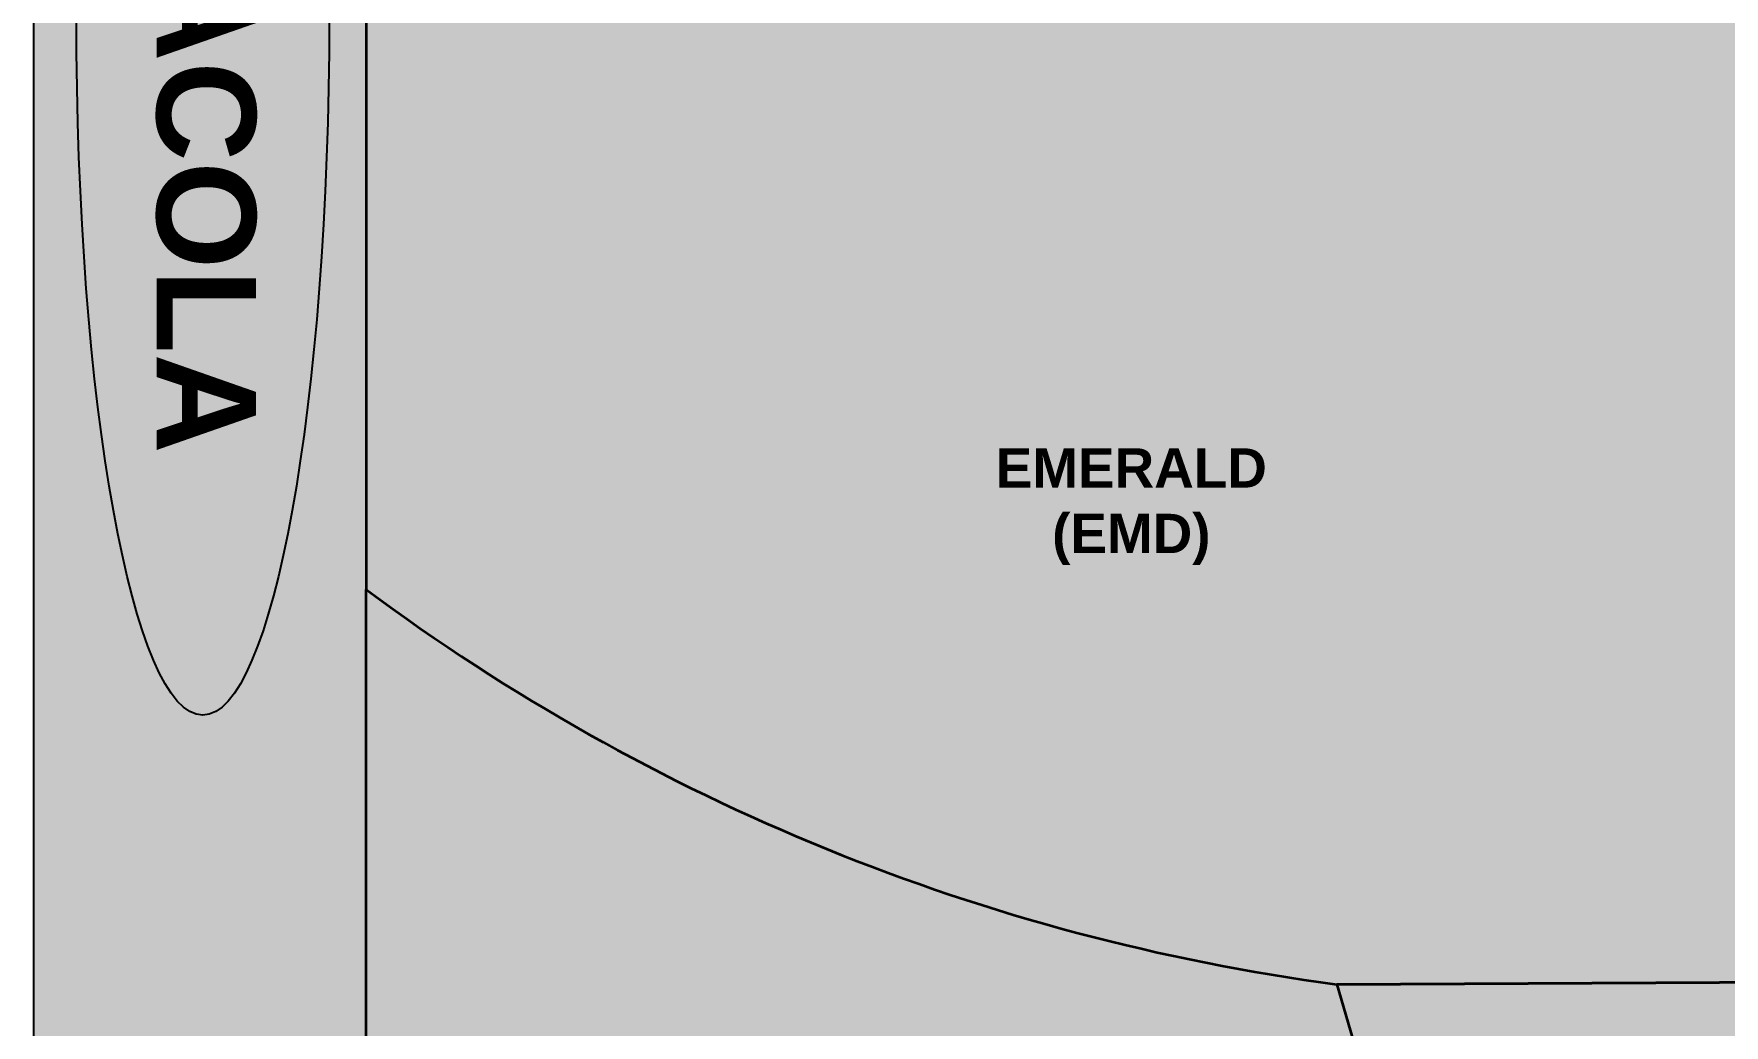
# Model space of a CAD drawing. Extents: x 472.3 to 496.5, y 396.9 to 416.9.
# Drawn here: x 472.44 to 477.56, y 410.48 to 413.48 of the extents above; entities that cross this region are included whole.
import ezdxf

# ---------------------------------------------------------------- set-up
doc = ezdxf.new("R2010")
doc.units = 0
doc.header["$MEASUREMENT"] = 0

msp = doc.modelspace()

# ---------------------------------------------------------------- hatches: boundary and pattern name
at = {"linetype": 'Continuous', "true_color": 0x000000}
h = msp.add_hatch(color=18, dxfattribs=at)
h.dxf.hatch_style = 1
h.paths.add_polyline_path([(473.4457622564622, 416.8699745861847), (472.4393060498435, 416.8699745861847), (472.4393060498435, 410.203307919518), (473.4457622564622, 410.203307919518)])
edge = h.paths.add_edge_path(flags=16)
edge.add_ellipse((472.9509028142454, 413.5366412531847), major_axis=(0, 2.114975447898985), ratio=0.1809762518393086, start_angle=0, end_angle=360)
h.paths.add_polyline_path([(496.4393060498435, 416.8699745861847), (495.432698754436, 416.8699745861847), (495.432698754436, 410.203307919518), (496.4393060498435, 410.203307919518)])
h.paths.add_polyline_path([(496.4393060498435, 410.203307919518), (495.432698754436, 410.203307919518), (495.432698754436, 403.5366412528513), (496.4393060498435, 403.5366412528513)])
h.paths.add_polyline_path([(473.4457622564622, 410.203307919518), (472.4393060498435, 410.203307919518), (472.4393060498435, 403.5366412528513), (473.4457622564622, 403.5366412528513)])
h.paths.add_polyline_path([(473.4457622564622, 403.5366412528513), (472.4393060498435, 403.5366412528513), (472.4393060498435, 396.8699745861847), (473.4457622564622, 396.8699745861847)])
h.paths.add_polyline_path([(496.4393060498435, 403.5366412528513), (495.432698754436, 403.5366412528513), (495.432698754436, 396.8699745861847), (496.4393060498435, 396.8699745861847)])
at = {"linetype": 'Continuous', "true_color": 0xadddf7}
h = msp.add_hatch(color=141, dxfattribs=at)
h.dxf.hatch_style = 1
h.paths.add_polyline_path([(472.4393060498435, 416.8699745861847), (496.4393060498435, 416.8699745861847), (496.4393060498435, 396.8699745861847), (472.4393060498435, 396.8699745861847)])
at = {"linetype": 'Continuous', "true_color": 0xff1a8c}
h = msp.add_hatch(color=230, dxfattribs=at)
h.dxf.hatch_style = 1
edge = h.paths.add_edge_path()
edge.add_ellipse((472.9509028142454, 413.5366412531847), major_axis=(0, 2.114975447898985), ratio=0.1809762518393086, start_angle=0, end_angle=360)

# ---------------------------------------------------------------- linework, layer by layer
at = {"color": 18, "linetype": 'Continuous', "true_color": 0x000000}
msp.add_line((473.4457622564622, 416.8699745861847), (473.4457622564622, 396.8699745861847), dxfattribs=at)
for points in [[(472.4393060498435, 396.8699745861847), (472.4393060498435, 416.8699745861847), (496.4393060498435, 416.8699745861847), (496.4393060498435, 396.8699745861847)], [(472.4393060498435, 416.8699745861847), (496.4393060498435, 416.8699745861847), (496.4393060498435, 396.8699745861847), (472.4393060498435, 396.8699745861847)]]:
    msp.add_lwpolyline(points, close=True, dxfattribs=at)
at = {"color": 18, "linetype": 'Continuous', "lineweight": 35, "true_color": 0x000000, "flags": 128}
for points in [[(473.4456693229114, 413.5596871570704), (473.4461015363358, 411.8018391050796, 0.1274343269023756), (476.3850583031685, 410.6070370944656), (478.1232905503604, 410.6161107348799)], [(488.7229257764172, 396.8699745861847), (473.4457622564622, 396.8699745861847), (473.4461015363358, 411.8018391050796, 0.1274343269023727), (476.3850583031685, 410.6070370944656, 0.2629341135461681), (488.6165813220221, 398.480060589526)], [(486.2831036174596, 401.8471180524014), (482.8491711690882, 407.0294984116449), (483.1325755538505, 408.6231217854129), (478.1232905503604, 410.6161107348799), (476.385058303168, 410.6070370944689), (476.3850583031676, 410.6070370944689, 0.26293411354622), (488.6165813220221, 398.480060589526)]]:
    msp.add_lwpolyline(points, format="xyb", dxfattribs=at)
at = {"color": 18, "linetype": 'Continuous', "true_color": 0x000000, "flags": 128}
msp.add_lwpolyline([(474.8364444726873, 413.5604842080954), (473.4456693229114, 413.5596871570704), (473.4461015363358, 411.8018391050796, 0.1274343269023569), (476.3850583031685, 410.6070370944656)], format="xyb", dxfattribs=at)
at = {"color": 18, "linetype": 'Continuous', "true_color": 0x000000}
msp.add_ellipse((472.9509028142454, 413.5366412531847), major_axis=(0, 2.114975447898985), ratio=0.1809762518393086, dxfattribs=at)

# ---------------------------------------------------------------- texts
at = {"color": 18, "linetype": 'Continuous', "true_color": 0x000000, "insert": (473.1116265489537, 414.8443316667601), "char_height": 0.3, "attachment_point": 1, "rotation": 270}
msp.add_mtext_dynamic_manual_height_columns('{\\fArial|b1|i0|c0|p34;PENSACOLA}', width=3.753465082188654, gutter_width=1, heights=[0], dxfattribs=at)
at = {"color": 18, "linetype": 'Continuous', "true_color": 0x000000, "insert": (475.3432887750648, 412.2295033035575), "char_height": 0.1188687577580753, "attachment_point": 1}
msp.add_mtext_dynamic_manual_height_columns('\\pxqc;{\\fArial|b1|i0|c0|p34;EMERALD\\P(EMD)}', width=0.8385061840240222, gutter_width=0.03962291925269177, heights=[0], dxfattribs=at)

doc.saveas('drawing.dxf')
